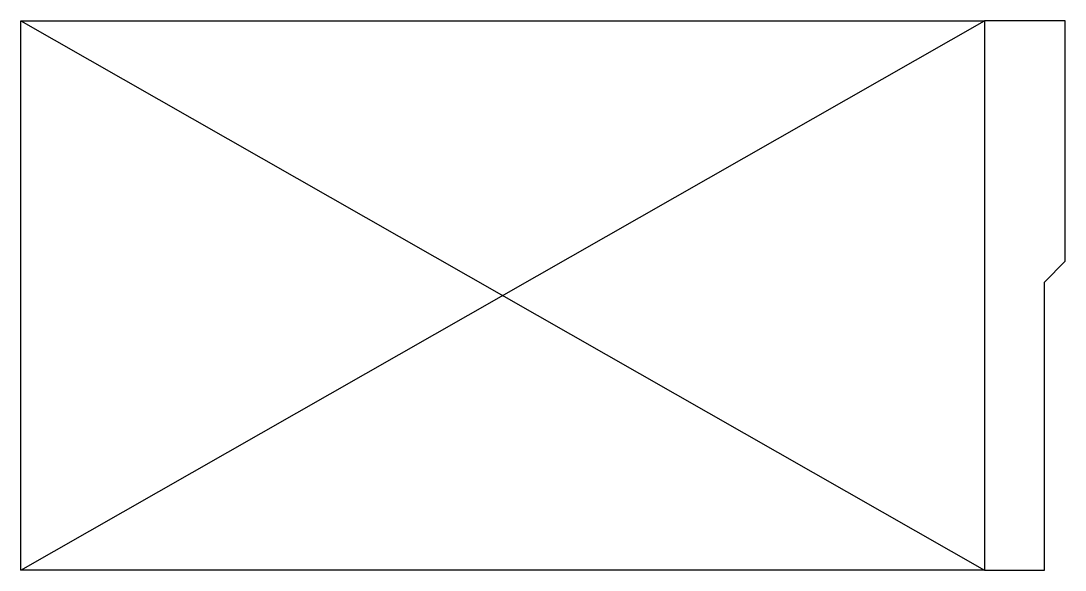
# Model space of a CAD drawing. Header units: millimetres. Extents: x -63 to 73, y -36 to 36.
import ezdxf

# ---------------------------------------------------------------- set-up
doc = ezdxf.new("R2010")
doc.units = ezdxf.units.MM
doc.layers.get('0').update_dxf_attribs({"linetype": 'CONTINUOUS'})

msp = doc.modelspace()

# ---------------------------------------------------------------- linework, layer by layer
for p, q in [((-62.75, 35.75), (62.75, 35.75)), ((-62.75, -35.75), (-62.75, 35.75)), ((-62.75, 35.75), (62.75, -35.75)), ((-62.75, -35.75), (62.75, 35.75)), ((62.75, 35.75), (62.75, -35.75)), ((73.25, 35.75), (62.75, 35.75)), ((73.25, 4.45), (73.25, 35.75)), ((70.55, 1.75), (73.25, 4.45)), ((70.55, -35.75), (70.55, 1.75)), ((62.75, -35.75), (-62.75, -35.75)), ((62.75, -35.75), (70.55, -35.75))]:
    msp.add_line(p, q)

doc.saveas('drawing.dxf')
